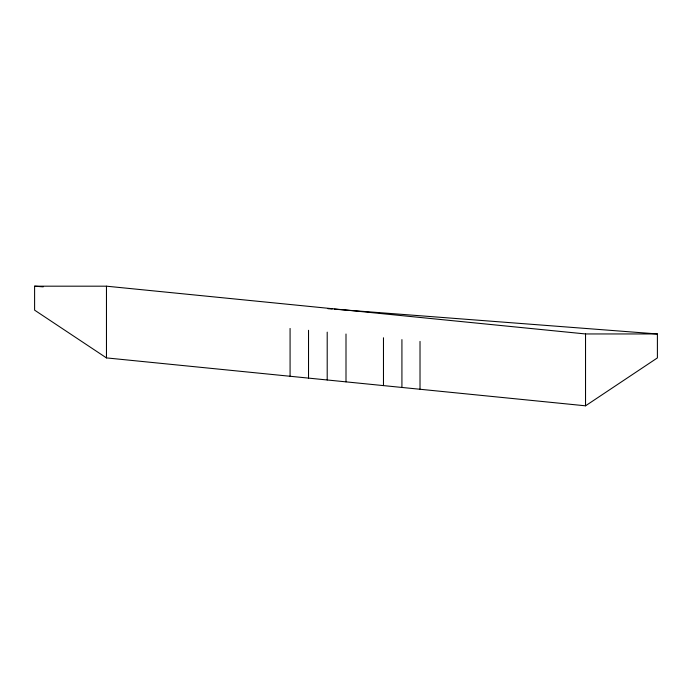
<?xml version="1.0" encoding="UTF-8"?>
<svg xmlns="http://www.w3.org/2000/svg" width="692" height="692" viewBox="0 0 692 692"><rect width="100%" height="100%" fill="white"/><g stroke="black" fill="none" stroke-linecap="round" stroke-linejoin="round"><path stroke-width="1.04" d="M290.078 376.266L290.078 328.449M308.528 378.109L308.528 330.292M327.204 379.977L327.204 332.151M346 381.854L346 334.02M383.472 385.608L383.472 337.757M401.922 387.451L401.922 339.599M420.018 389.259L420.018 341.407M657.4 333.951L585.536 333.951L106.464 286.185L34.6 286.185L34.6 310.146L106.464 357.902L585.536 405.815L657.4 357.902L657.4 333.951L334.314 309.177M34.6 286.185L43.207 286.851M327.939 308.684L332.195 309.013M585.536 333.951L585.536 405.815M106.464 286.185L106.464 357.902"/></g></svg>
